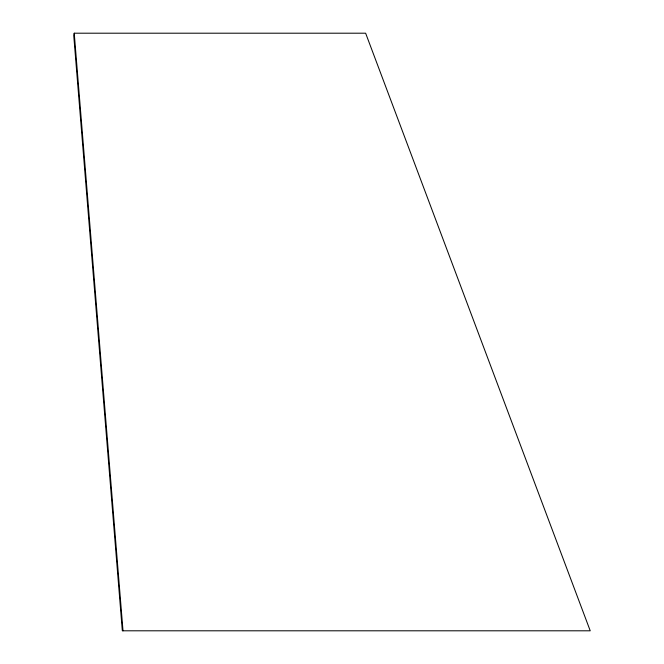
<?xml version="1.0" encoding="UTF-8"?>
<svg xmlns="http://www.w3.org/2000/svg" width="664" height="664" viewBox="0 0 664 664"><rect width="100%" height="100%" fill="white"/><g stroke="black" fill="none" stroke-linecap="round" stroke-linejoin="round"><path stroke-width="1" d="M74.227 33.2L73.77 35.798L122.334 630.8L590.23 630.8L365.632 33.2L74.227 33.2L123.006 630.8"/></g></svg>
